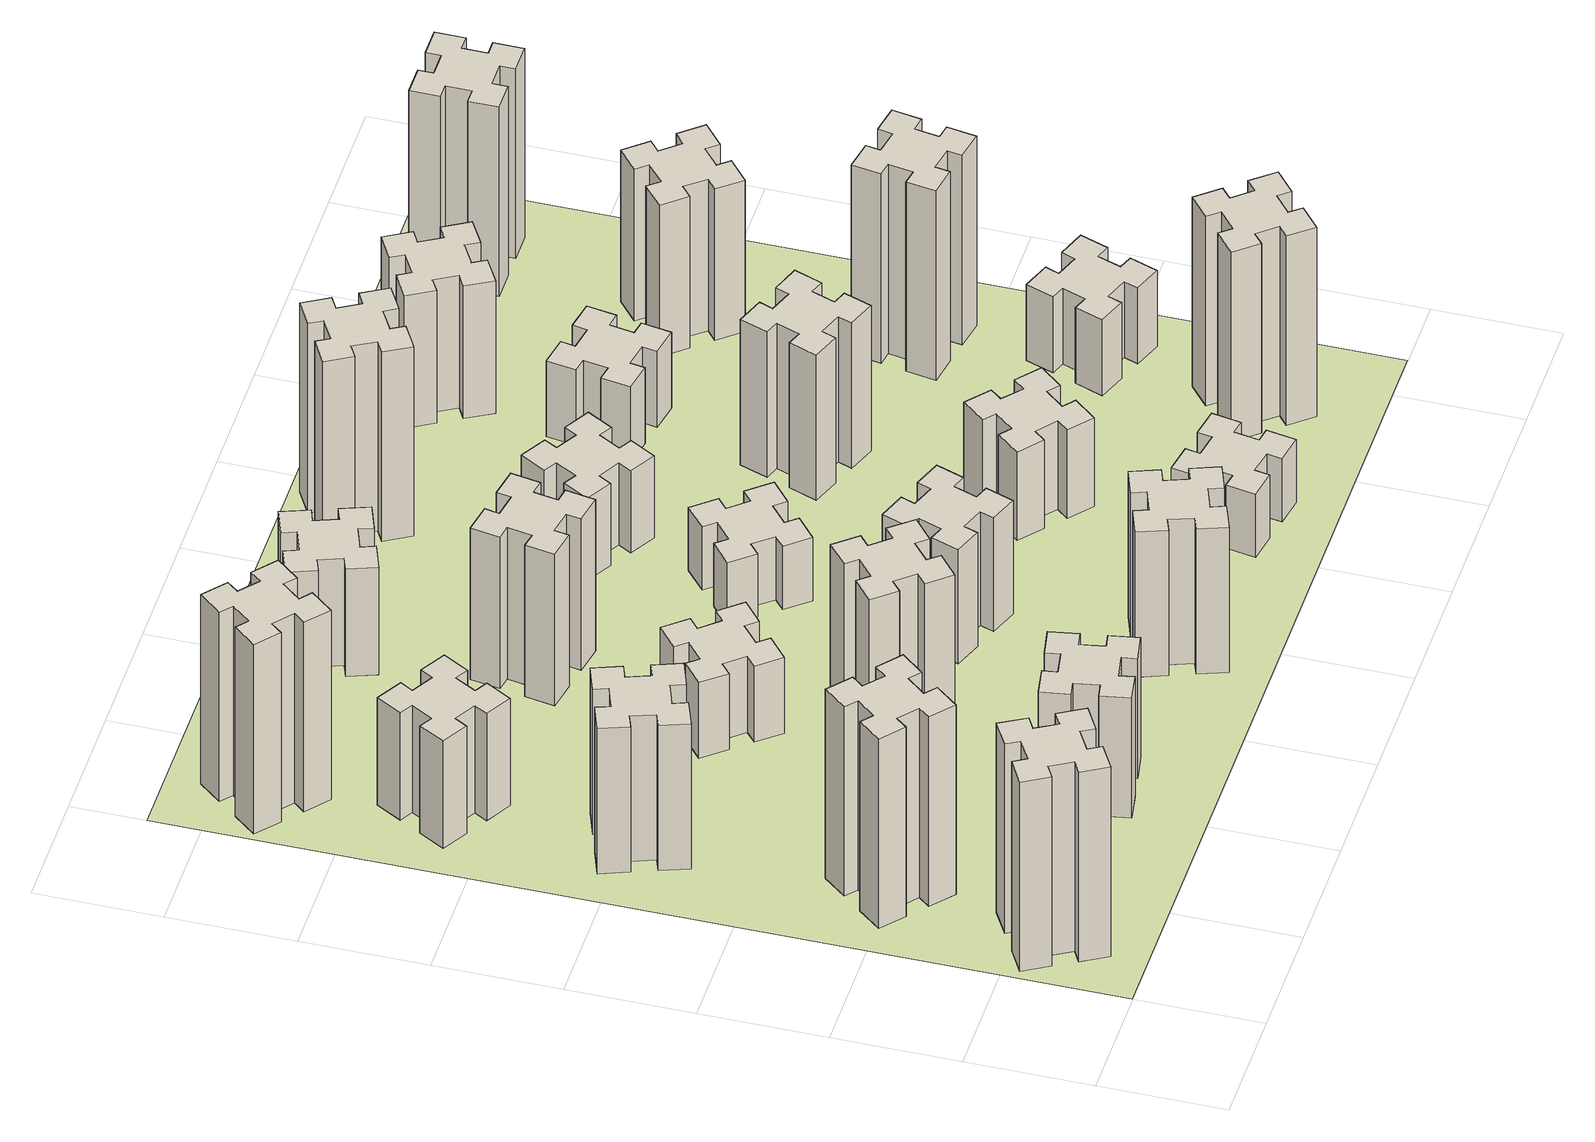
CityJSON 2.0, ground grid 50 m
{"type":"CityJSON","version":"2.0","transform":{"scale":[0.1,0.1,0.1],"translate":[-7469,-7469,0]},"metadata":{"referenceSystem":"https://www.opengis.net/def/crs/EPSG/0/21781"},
"CityObjects":{
"building1":{"type":"Building","attributes":{"class":"1000","function":"1000","usage":"1000","yearOfConstruction":2016,"roofType":"1000","measuredHeight":90,"storeysAboveGround":30,"storeysBelowGround":0},"geometry":[{"type":"Solid","lod":"1","boundaries":[[[[0,1,2,3,4,5,6,7,8,9,10,11,12,13,14,15,16,17,18,19]],[[17,16,20,21]],[[16,15,22,20]],[[15,14,23,22]],[[14,13,24,23]],[[13,12,25,24]],[[12,11,26,25]],[[11,10,27,26]],[[10,9,28,27]],[[9,8,29,28]],[[8,7,30,29]],[[7,6,31,30]],[[6,5,32,31]],[[5,4,33,32]],[[4,3,34,33]],[[3,2,35,34]],[[2,1,36,35]],[[1,0,37,36]],[[0,19,38,37]],[[19,18,39,38]],[[18,17,21,39]],[[24,25,26,27,28,29,30,31,32,33,34,35,36,37,38,39,21,20,22,23]]]]}]},
"building2":{"type":"Building","attributes":{"class":"1000","function":"1000","usage":"1000","yearOfConstruction":2016,"roofType":"1000","measuredHeight":90,"storeysAboveGround":30,"storeysBelowGround":0},"geometry":[{"type":"Solid","lod":"1","boundaries":[[[[40,41,42,43,44,45,46,47,48,49,50,51,52,53,54,55,56,57,58,59]],[[57,56,60,61]],[[56,55,62,60]],[[55,54,63,62]],[[54,53,64,63]],[[53,52,65,64]],[[52,51,66,65]],[[51,50,67,66]],[[50,49,68,67]],[[49,48,69,68]],[[48,47,70,69]],[[47,46,71,70]],[[46,45,72,71]],[[45,44,73,72]],[[44,43,74,73]],[[43,42,75,74]],[[42,41,76,75]],[[41,40,77,76]],[[40,59,78,77]],[[59,58,79,78]],[[58,57,61,79]],[[64,65,66,67,68,69,70,71,72,73,74,75,76,77,78,79,61,60,62,63]]]]}]},
"building3":{"type":"Building","attributes":{"class":"1000","function":"1000","usage":"1000","yearOfConstruction":2016,"roofType":"1000","measuredHeight":69,"storeysAboveGround":30,"storeysBelowGround":0},"geometry":[{"type":"Solid","lod":"1","boundaries":[[[[80,81,82,83,84,85,86,87,88,89,90,91,92,93,94,95,96,97,98,99]],[[97,96,100,101]],[[96,95,102,100]],[[95,94,103,102]],[[94,93,104,103]],[[93,92,105,104]],[[92,91,106,105]],[[91,90,107,106]],[[90,89,108,107]],[[89,88,109,108]],[[88,87,110,109]],[[87,86,111,110]],[[86,85,112,111]],[[85,84,113,112]],[[84,83,114,113]],[[83,82,115,114]],[[82,81,116,115]],[[81,80,117,116]],[[80,99,118,117]],[[99,98,119,118]],[[98,97,101,119]],[[104,105,106,107,108,109,110,111,112,113,114,115,116,117,118,119,101,100,102,103]]]]}]},
"building4":{"type":"Building","attributes":{"class":"1000","function":"1000","usage":"1000","yearOfConstruction":2016,"roofType":"1000","measuredHeight":51,"storeysAboveGround":30,"storeysBelowGround":0},"geometry":[{"type":"Solid","lod":"1","boundaries":[[[[120,121,122,123,124,125,126,127,128,129,130,131,132,133,134,135,136,137,138,139]],[[137,136,140,141]],[[136,135,142,140]],[[135,134,143,142]],[[134,133,144,143]],[[133,132,145,144]],[[132,131,146,145]],[[131,130,147,146]],[[130,129,148,147]],[[129,128,149,148]],[[128,127,150,149]],[[127,126,151,150]],[[126,125,152,151]],[[125,124,153,152]],[[124,123,154,153]],[[123,122,155,154]],[[122,121,156,155]],[[121,120,157,156]],[[120,139,158,157]],[[139,138,159,158]],[[138,137,141,159]],[[144,145,146,147,148,149,150,151,152,153,154,155,156,157,158,159,141,140,142,143]]]]}]},
"building5":{"type":"Building","attributes":{"class":"1000","function":"1000","usage":"1000","yearOfConstruction":2016,"roofType":"1000","measuredHeight":57,"storeysAboveGround":30,"storeysBelowGround":0},"geometry":[{"type":"Solid","lod":"1","boundaries":[[[[160,161,162,163,164,165,166,167,168,169,170,171,172,173,174,175,176,177,178,179]],[[177,176,180,181]],[[176,175,182,180]],[[175,174,183,182]],[[174,173,184,183]],[[173,172,185,184]],[[172,171,186,185]],[[171,170,187,186]],[[170,169,188,187]],[[169,168,189,188]],[[168,167,190,189]],[[167,166,191,190]],[[166,165,192,191]],[[165,164,193,192]],[[164,163,194,193]],[[163,162,195,194]],[[162,161,196,195]],[[161,160,197,196]],[[160,179,198,197]],[[179,178,199,198]],[[178,177,181,199]],[[184,185,186,187,188,189,190,191,192,193,194,195,196,197,198,199,181,180,182,183]]]]}]},
"building6":{"type":"Building","attributes":{"class":"1000","function":"1000","usage":"1000","yearOfConstruction":2016,"roofType":"1000","measuredHeight":90,"storeysAboveGround":30,"storeysBelowGround":0},"geometry":[{"type":"Solid","lod":"1","boundaries":[[[[200,201,202,203,204,205,206,207,208,209,210,211,212,213,214,215,216,217,218,219]],[[217,216,220,221]],[[216,215,222,220]],[[215,214,223,222]],[[214,213,224,223]],[[213,212,225,224]],[[212,211,226,225]],[[211,210,227,226]],[[210,209,228,227]],[[209,208,229,228]],[[208,207,230,229]],[[207,206,231,230]],[[206,205,232,231]],[[205,204,233,232]],[[204,203,234,233]],[[203,202,235,234]],[[202,201,236,235]],[[201,200,237,236]],[[200,219,238,237]],[[219,218,239,238]],[[218,217,221,239]],[[224,225,226,227,228,229,230,231,232,233,234,235,236,237,238,239,221,220,222,223]]]]}]},
"building7":{"type":"Building","attributes":{"class":"1000","function":"1000","usage":"1000","yearOfConstruction":2016,"roofType":"1000","measuredHeight":90,"storeysAboveGround":30,"storeysBelowGround":0},"geometry":[{"type":"Solid","lod":"1","boundaries":[[[[240,241,242,243,244,245,246,247,248,249,250,251,252,253,254,255,256,257,258,259]],[[257,256,260,261]],[[256,255,262,260]],[[255,254,263,262]],[[254,253,264,263]],[[253,252,265,264]],[[252,251,266,265]],[[251,250,267,266]],[[250,249,268,267]],[[249,248,269,268]],[[248,247,270,269]],[[247,246,271,270]],[[246,245,272,271]],[[245,244,273,272]],[[244,243,274,273]],[[243,242,275,274]],[[242,241,276,275]],[[241,240,277,276]],[[240,259,278,277]],[[259,258,279,278]],[[258,257,261,279]],[[264,265,266,267,268,269,270,271,272,273,274,275,276,277,278,279,261,260,262,263]]]]}]},
"building8":{"type":"Building","attributes":{"class":"1000","function":"1000","usage":"1000","yearOfConstruction":2016,"roofType":"1000","measuredHeight":36,"storeysAboveGround":30,"storeysBelowGround":0},"geometry":[{"type":"Solid","lod":"1","boundaries":[[[[280,281,282,283,284,285,286,287,288,289,290,291,292,293,294,295,296,297,298,299]],[[297,296,300,301]],[[296,295,302,300]],[[295,294,303,302]],[[294,293,304,303]],[[293,292,305,304]],[[292,291,306,305]],[[291,290,307,306]],[[290,289,308,307]],[[289,288,309,308]],[[288,287,310,309]],[[287,286,311,310]],[[286,285,312,311]],[[285,284,313,312]],[[284,283,314,313]],[[283,282,315,314]],[[282,281,316,315]],[[281,280,317,316]],[[280,299,318,317]],[[299,298,319,318]],[[298,297,301,319]],[[304,305,306,307,308,309,310,311,312,313,314,315,316,317,318,319,301,300,302,303]]]]}]},
"building9":{"type":"Building","attributes":{"class":"1000","function":"1000","usage":"1000","yearOfConstruction":2016,"roofType":"1000","measuredHeight":72,"storeysAboveGround":30,"storeysBelowGround":0},"geometry":[{"type":"Solid","lod":"1","boundaries":[[[[320,321,322,323,324,325,326,327,328,329,330,331,332,333,334,335,336,337,338,339]],[[337,336,340,341]],[[336,335,342,340]],[[335,334,343,342]],[[334,333,344,343]],[[333,332,345,344]],[[332,331,346,345]],[[331,330,347,346]],[[330,329,348,347]],[[329,328,349,348]],[[328,327,350,349]],[[327,326,351,350]],[[326,325,352,351]],[[325,324,353,352]],[[324,323,354,353]],[[323,322,355,354]],[[322,321,356,355]],[[321,320,357,356]],[[320,339,358,357]],[[339,338,359,358]],[[338,337,341,359]],[[344,345,346,347,348,349,350,351,352,353,354,355,356,357,358,359,341,340,342,343]]]]}]},
"building10":{"type":"Building","attributes":{"class":"1000","function":"1000","usage":"1000","yearOfConstruction":2016,"roofType":"1000","measuredHeight":69,"storeysAboveGround":30,"storeysBelowGround":0},"geometry":[{"type":"Solid","lod":"1","boundaries":[[[[360,361,362,363,364,365,366,367,368,369,370,371,372,373,374,375,376,377,378,379]],[[377,376,380,381]],[[376,375,382,380]],[[375,374,383,382]],[[374,373,384,383]],[[373,372,385,384]],[[372,371,386,385]],[[371,370,387,386]],[[370,369,388,387]],[[369,368,389,388]],[[368,367,390,389]],[[367,366,391,390]],[[366,365,392,391]],[[365,364,393,392]],[[364,363,394,393]],[[363,362,395,394]],[[362,361,396,395]],[[361,360,397,396]],[[360,379,398,397]],[[379,378,399,398]],[[378,377,381,399]],[[384,385,386,387,388,389,390,391,392,393,394,395,396,397,398,399,381,380,382,383]]]]}]},
"building11":{"type":"Building","attributes":{"class":"1000","function":"1000","usage":"1000","yearOfConstruction":2016,"roofType":"1000","measuredHeight":51,"storeysAboveGround":30,"storeysBelowGround":0},"geometry":[{"type":"Solid","lod":"1","boundaries":[[[[400,401,402,403,404,405,406,407,408,409,410,411,412,413,414,415,416,417,418,419]],[[417,416,420,421]],[[416,415,422,420]],[[415,414,423,422]],[[414,413,424,423]],[[413,412,425,424]],[[412,411,426,425]],[[411,410,427,426]],[[410,409,428,427]],[[409,408,429,428]],[[408,407,430,429]],[[407,406,431,430]],[[406,405,432,431]],[[405,404,433,432]],[[404,403,434,433]],[[403,402,435,434]],[[402,401,436,435]],[[401,400,437,436]],[[400,419,438,437]],[[419,418,439,438]],[[418,417,421,439]],[[424,425,426,427,428,429,430,431,432,433,434,435,436,437,438,439,421,420,422,423]]]]}]},
"building12":{"type":"Building","attributes":{"class":"1000","function":"1000","usage":"1000","yearOfConstruction":2016,"roofType":"1000","measuredHeight":54,"storeysAboveGround":30,"storeysBelowGround":0},"geometry":[{"type":"Solid","lod":"1","boundaries":[[[[440,441,442,443,444,445,446,447,448,449,450,451,452,453,454,455,456,457,458,459]],[[457,456,460,461]],[[456,455,462,460]],[[455,454,463,462]],[[454,453,464,463]],[[453,452,465,464]],[[452,451,466,465]],[[451,450,467,466]],[[450,449,468,467]],[[449,448,469,468]],[[448,447,470,469]],[[447,446,471,470]],[[446,445,472,471]],[[445,444,473,472]],[[444,443,474,473]],[[443,442,475,474]],[[442,441,476,475]],[[441,440,477,476]],[[440,459,478,477]],[[459,458,479,478]],[[458,457,461,479]],[[464,465,466,467,468,469,470,471,472,473,474,475,476,477,478,479,461,460,462,463]]]]}]},
"building13":{"type":"Building","attributes":{"class":"1000","function":"1000","usage":"1000","yearOfConstruction":2016,"roofType":"1000","measuredHeight":30,"storeysAboveGround":30,"storeysBelowGround":0},"geometry":[{"type":"Solid","lod":"1","boundaries":[[[[480,481,482,483,484,485,486,487,488,489,490,491,492,493,494,495,496,497,498,499]],[[497,496,500,501]],[[496,495,502,500]],[[495,494,503,502]],[[494,493,504,503]],[[493,492,505,504]],[[492,491,506,505]],[[491,490,507,506]],[[490,489,508,507]],[[489,488,509,508]],[[488,487,510,509]],[[487,486,511,510]],[[486,485,512,511]],[[485,484,513,512]],[[484,483,514,513]],[[483,482,515,514]],[[482,481,516,515]],[[481,480,517,516]],[[480,499,518,517]],[[499,498,519,518]],[[498,497,501,519]],[[504,505,506,507,508,509,510,511,512,513,514,515,516,517,518,519,501,500,502,503]]]]}]},
"building14":{"type":"Building","attributes":{"class":"1000","function":"1000","usage":"1000","yearOfConstruction":2016,"roofType":"1000","measuredHeight":39,"storeysAboveGround":30,"storeysBelowGround":0},"geometry":[{"type":"Solid","lod":"1","boundaries":[[[[520,521,522,523,524,525,526,527,528,529,530,531,532,533,534,535,536,537,538,539]],[[537,536,540,541]],[[536,535,542,540]],[[535,534,543,542]],[[534,533,544,543]],[[533,532,545,544]],[[532,531,546,545]],[[531,530,547,546]],[[530,529,548,547]],[[529,528,549,548]],[[528,527,550,549]],[[527,526,551,550]],[[526,525,552,551]],[[525,524,553,552]],[[524,523,554,553]],[[523,522,555,554]],[[522,521,556,555]],[[521,520,557,556]],[[520,539,558,557]],[[539,538,559,558]],[[538,537,541,559]],[[544,545,546,547,548,549,550,551,552,553,554,555,556,557,558,559,541,540,542,543]]]]}]},
"building15":{"type":"Building","attributes":{"class":"1000","function":"1000","usage":"1000","yearOfConstruction":2016,"roofType":"1000","measuredHeight":30,"storeysAboveGround":30,"storeysBelowGround":0},"geometry":[{"type":"Solid","lod":"1","boundaries":[[[[560,561,562,563,564,565,566,567,568,569,570,571,572,573,574,575,576,577,578,579]],[[577,576,580,581]],[[576,575,582,580]],[[575,574,583,582]],[[574,573,584,583]],[[573,572,585,584]],[[572,571,586,585]],[[571,570,587,586]],[[570,569,588,587]],[[569,568,589,588]],[[568,567,590,589]],[[567,566,591,590]],[[566,565,592,591]],[[565,564,593,592]],[[564,563,594,593]],[[563,562,595,594]],[[562,561,596,595]],[[561,560,597,596]],[[560,579,598,597]],[[579,578,599,598]],[[578,577,581,599]],[[584,585,586,587,588,589,590,591,592,593,594,595,596,597,598,599,581,580,582,583]]]]}]},
"building16":{"type":"Building","attributes":{"class":"1000","function":"1000","usage":"1000","yearOfConstruction":2016,"roofType":"1000","measuredHeight":90,"storeysAboveGround":30,"storeysBelowGround":0},"geometry":[{"type":"Solid","lod":"1","boundaries":[[[[600,601,602,603,604,605,606,607,608,609,610,611,612,613,614,615,616,617,618,619]],[[617,616,620,621]],[[616,615,622,620]],[[615,614,623,622]],[[614,613,624,623]],[[613,612,625,624]],[[612,611,626,625]],[[611,610,627,626]],[[610,609,628,627]],[[609,608,629,628]],[[608,607,630,629]],[[607,606,631,630]],[[606,605,632,631]],[[605,604,633,632]],[[604,603,634,633]],[[603,602,635,634]],[[602,601,636,635]],[[601,600,637,636]],[[600,619,638,637]],[[619,618,639,638]],[[618,617,621,639]],[[624,625,626,627,628,629,630,631,632,633,634,635,636,637,638,639,621,620,622,623]]]]}]},
"building17":{"type":"Building","attributes":{"class":"1000","function":"1000","usage":"1000","yearOfConstruction":2016,"roofType":"1000","measuredHeight":42,"storeysAboveGround":30,"storeysBelowGround":0},"geometry":[{"type":"Solid","lod":"1","boundaries":[[[[640,641,642,643,644,645,646,647,648,649,650,651,652,653,654,655,656,657,658,659]],[[657,656,660,661]],[[656,655,662,660]],[[655,654,663,662]],[[654,653,664,663]],[[653,652,665,664]],[[652,651,666,665]],[[651,650,667,666]],[[650,649,668,667]],[[649,648,669,668]],[[648,647,670,669]],[[647,646,671,670]],[[646,645,672,671]],[[645,644,673,672]],[[644,643,674,673]],[[643,642,675,674]],[[642,641,676,675]],[[641,640,677,676]],[[640,659,678,677]],[[659,658,679,678]],[[658,657,661,679]],[[664,665,666,667,668,669,670,671,672,673,674,675,676,677,678,679,661,660,662,663]]]]}]},
"building18":{"type":"Building","attributes":{"class":"1000","function":"1000","usage":"1000","yearOfConstruction":2016,"roofType":"1000","measuredHeight":69,"storeysAboveGround":30,"storeysBelowGround":0},"geometry":[{"type":"Solid","lod":"1","boundaries":[[[[680,681,682,683,684,685,686,687,688,689,690,691,692,693,694,695,696,697,698,699]],[[697,696,700,701]],[[696,695,702,700]],[[695,694,703,702]],[[694,693,704,703]],[[693,692,705,704]],[[692,691,706,705]],[[691,690,707,706]],[[690,689,708,707]],[[689,688,709,708]],[[688,687,710,709]],[[687,686,711,710]],[[686,685,712,711]],[[685,684,713,712]],[[684,683,714,713]],[[683,682,715,714]],[[682,681,716,715]],[[681,680,717,716]],[[680,699,718,717]],[[699,698,719,718]],[[698,697,701,719]],[[704,705,706,707,708,709,710,711,712,713,714,715,716,717,718,719,701,700,702,703]]]]}]},
"building19":{"type":"Building","attributes":{"class":"1000","function":"1000","usage":"1000","yearOfConstruction":2016,"roofType":"1000","measuredHeight":36,"storeysAboveGround":30,"storeysBelowGround":0},"geometry":[{"type":"Solid","lod":"1","boundaries":[[[[720,721,722,723,724,725,726,727,728,729,730,731,732,733,734,735,736,737,738,739]],[[737,736,740,741]],[[736,735,742,740]],[[735,734,743,742]],[[734,733,744,743]],[[733,732,745,744]],[[732,731,746,745]],[[731,730,747,746]],[[730,729,748,747]],[[729,728,749,748]],[[728,727,750,749]],[[727,726,751,750]],[[726,725,752,751]],[[725,724,753,752]],[[724,723,754,753]],[[723,722,755,754]],[[722,721,756,755]],[[721,720,757,756]],[[720,739,758,757]],[[739,738,759,758]],[[738,737,741,759]],[[744,745,746,747,748,749,750,751,752,753,754,755,756,757,758,759,741,740,742,743]]]]}]},
"building20":{"type":"Building","attributes":{"class":"1000","function":"1000","usage":"1000","yearOfConstruction":2016,"roofType":"1000","measuredHeight":90,"storeysAboveGround":30,"storeysBelowGround":0},"geometry":[{"type":"Solid","lod":"1","boundaries":[[[[760,761,762,763,764,765,766,767,768,769,770,771,772,773,774,775,776,777,778,779]],[[777,776,780,781]],[[776,775,782,780]],[[775,774,783,782]],[[774,773,784,783]],[[773,772,785,784]],[[772,771,786,785]],[[771,770,787,786]],[[770,769,788,787]],[[769,768,789,788]],[[768,767,790,789]],[[767,766,791,790]],[[766,765,792,791]],[[765,764,793,792]],[[764,763,794,793]],[[763,762,795,794]],[[762,761,796,795]],[[761,760,797,796]],[[760,779,798,797]],[[779,778,799,798]],[[778,777,781,799]],[[784,785,786,787,788,789,790,791,792,793,794,795,796,797,798,799,781,780,782,783]]]]}]},
"building21":{"type":"Building","attributes":{"class":"1000","function":"1000","usage":"1000","yearOfConstruction":2016,"roofType":"1000","measuredHeight":63,"storeysAboveGround":30,"storeysBelowGround":0},"geometry":[{"type":"Solid","lod":"1","boundaries":[[[[800,801,802,803,804,805,806,807,808,809,810,811,812,813,814,815,816,817,818,819]],[[817,816,820,821]],[[816,815,822,820]],[[815,814,823,822]],[[814,813,824,823]],[[813,812,825,824]],[[812,811,826,825]],[[811,810,827,826]],[[810,809,828,827]],[[809,808,829,828]],[[808,807,830,829]],[[807,806,831,830]],[[806,805,832,831]],[[805,804,833,832]],[[804,803,834,833]],[[803,802,835,834]],[[802,801,836,835]],[[801,800,837,836]],[[800,819,838,837]],[[819,818,839,838]],[[818,817,821,839]],[[824,825,826,827,828,829,830,831,832,833,834,835,836,837,838,839,821,820,822,823]]]]}]},
"building22":{"type":"Building","attributes":{"class":"1000","function":"1000","usage":"1000","yearOfConstruction":2016,"roofType":"1000","measuredHeight":36,"storeysAboveGround":30,"storeysBelowGround":0},"geometry":[{"type":"Solid","lod":"1","boundaries":[[[[840,841,842,843,844,845,846,847,848,849,850,851,852,853,854,855,856,857,858,859]],[[857,856,860,861]],[[856,855,862,860]],[[855,854,863,862]],[[854,853,864,863]],[[853,852,865,864]],[[852,851,866,865]],[[851,850,867,866]],[[850,849,868,867]],[[849,848,869,868]],[[848,847,870,869]],[[847,846,871,870]],[[846,845,872,871]],[[845,844,873,872]],[[844,843,874,873]],[[843,842,875,874]],[[842,841,876,875]],[[841,840,877,876]],[[840,859,878,877]],[[859,858,879,878]],[[858,857,861,879]],[[864,865,866,867,868,869,870,871,872,873,874,875,876,877,878,879,861,860,862,863]]]]}]},
"building23":{"type":"Building","attributes":{"class":"1000","function":"1000","usage":"1000","yearOfConstruction":2016,"roofType":"1000","measuredHeight":90,"storeysAboveGround":30,"storeysBelowGround":0},"geometry":[{"type":"Solid","lod":"1","boundaries":[[[[880,881,882,883,884,885,886,887,888,889,890,891,892,893,894,895,896,897,898,899]],[[897,896,900,901]],[[896,895,902,900]],[[895,894,903,902]],[[894,893,904,903]],[[893,892,905,904]],[[892,891,906,905]],[[891,890,907,906]],[[890,889,908,907]],[[889,888,909,908]],[[888,887,910,909]],[[887,886,911,910]],[[886,885,912,911]],[[885,884,913,912]],[[884,883,914,913]],[[883,882,915,914]],[[882,881,916,915]],[[881,880,917,916]],[[880,899,918,917]],[[899,898,919,918]],[[898,897,901,919]],[[904,905,906,907,908,909,910,911,912,913,914,915,916,917,918,919,901,900,902,903]]]]}]},
"building24":{"type":"Building","attributes":{"class":"1000","function":"1000","usage":"1000","yearOfConstruction":2016,"roofType":"1000","measuredHeight":72,"storeysAboveGround":30,"storeysBelowGround":0},"geometry":[{"type":"Solid","lod":"1","boundaries":[[[[920,921,922,923,924,925,926,927,928,929,930,931,932,933,934,935,936,937,938,939]],[[937,936,940,941]],[[936,935,942,940]],[[935,934,943,942]],[[934,933,944,943]],[[933,932,945,944]],[[932,931,946,945]],[[931,930,947,946]],[[930,929,948,947]],[[929,928,949,948]],[[928,927,950,949]],[[927,926,951,950]],[[926,925,952,951]],[[925,924,953,952]],[[924,923,954,953]],[[923,922,955,954]],[[922,921,956,955]],[[921,920,957,956]],[[920,939,958,957]],[[939,938,959,958]],[[938,937,941,959]],[[944,945,946,947,948,949,950,951,952,953,954,955,956,957,958,959,941,940,942,943]]]]}]},
"building25":{"type":"Building","attributes":{"class":"1000","function":"1000","usage":"1000","yearOfConstruction":2016,"roofType":"1000","measuredHeight":90,"storeysAboveGround":30,"storeysBelowGround":0},"geometry":[{"type":"Solid","lod":"1","boundaries":[[[[960,961,962,963,964,965,966,967,968,969,970,971,972,973,974,975,976,977,978,979]],[[977,976,980,981]],[[976,975,982,980]],[[975,974,983,982]],[[974,973,984,983]],[[973,972,985,984]],[[972,971,986,985]],[[971,970,987,986]],[[970,969,988,987]],[[969,968,989,988]],[[968,967,990,989]],[[967,966,991,990]],[[966,965,992,991]],[[965,964,993,992]],[[964,963,994,993]],[[963,962,995,994]],[[962,961,996,995]],[[961,960,997,996]],[[960,979,998,997]],[[979,978,999,998]],[[978,977,981,999]],[[984,985,986,987,988,989,990,991,992,993,994,995,996,997,998,999,981,980,982,983]]]]}]},
"landuse1":{"type":"LandUse","attributes":{"name":"plot1","function":"1010"},"geometry":[{"type":"MultiSurface","lod":"1","boundaries":[[[1000,1001,1002,1003]]]}]}
},
"vertices":[
[155,364,0],[205,277,0],[153,247,0],[213,143,0],[317,203,0],[287,255,0],[374,305,0],[404,253,0],[508,313,0],[448,417,0],[396,387,0],[346,474,0],[398,504,0],[338,608,0],[234,548,0],[264,496,0],[177,446,0],[147,498,0],[43,438,0],[103,334,0],[177,446,900],[147,498,900],[264,496,900],[234,548,900],[338,608,900],[398,504,900],[346,474,900],[396,387,900],[448,417,900],[508,313,900],[404,253,900],[374,305,900],[287,255,900],[317,203,900],[213,143,900],[153,247,900],[205,277,900],[155,364,900],[103,334,900],[43,438,900],
[484,1067,0],[408,1132,0],[446,1178,0],[354,1255,0],[277,1163,0],[323,1124,0],[259,1048,0],[213,1086,0],[136,994,0],[228,917,0],[266,963,0],[343,899,0],[304,853,0],[396,776,0],[473,868,0],[427,906,0],[492,983,0],[538,944,0],[615,1036,0],[523,1113,0],[492,983,900],[538,944,900],[427,906,900],[473,868,900],[396,776,900],[304,853,900],[343,899,900],[266,963,900],[228,917,900],[136,994,900],[213,1086,900],[259,1048,900],[323,1124,900],[277,1163,900],[354,1255,900],[446,1178,900],[408,1132,900],[484,1067,900],[523,1113,900],[615,1036,900],
[366,1835,0],[460,1869,0],[480,1813,0],[593,1854,0],[552,1967,0],[496,1946,0],[462,2040,0],[518,2060,0],[477,2173,0],[364,2132,0],[385,2076,0],[291,2042,0],[270,2098,0],[157,2057,0],[199,1944,0],[255,1965,0],[289,1871,0],[233,1850,0],[274,1737,0],[387,1779,0],[289,1871,690],[233,1850,690],[255,1965,690],[199,1944,690],[157,2057,690],[270,2098,690],[291,2042,690],[385,2076,690],[364,2132,690],[477,2173,690],[518,2060,690],[462,2040,690],[496,1946,690],[552,1967,690],[593,1854,690],[480,1813,690],[460,1869,690],[366,1835,690],[387,1779,690],[274,1737,690],
[446,2597,0],[496,2684,0],[548,2654,0],[608,2758,0],[504,2818,0],[474,2766,0],[387,2816,0],[417,2868,0],[313,2928,0],[253,2824,0],[305,2794,0],[255,2707,0],[203,2737,0],[143,2633,0],[247,2573,0],[277,2625,0],[364,2575,0],[334,2523,0],[438,2463,0],[498,2567,0],[364,2575,510],[334,2523,510],[277,2625,510],[247,2573,510],[143,2633,510],[203,2737,510],[255,2707,510],[305,2794,510],[253,2824,510],[313,2928,510],[417,2868,510],[387,2816,510],[474,2766,510],[504,2818,510],[608,2758,510],[548,2654,510],[496,2684,510],[446,2597,510],[498,2567,510],[438,2463,510],
[1085,358,0],[1184,376,0],[1194,317,0],[1312,337,0],[1291,456,0],[1232,445,0],[1215,544,0],[1274,554,0],[1253,672,0],[1135,651,0],[1145,592,0],[1047,575,0],[1037,634,0],[918,613,0],[939,495,0],[998,505,0],[1016,407,0],[957,397,0],[977,278,0],[1096,299,0],[1016,407,570],[957,397,570],[998,505,570],[939,495,570],[918,613,570],[1037,634,570],[1047,575,570],[1145,592,570],[1135,651,570],[1253,672,570],[1274,554,570],[1215,544,570],[1232,445,570],[1291,456,570],[1312,337,570],[1194,317,570],[1184,376,570],[1085,358,570],[1096,299,570],[977,278,570],
[384,3387,0],[308,3452,0],[346,3498,0],[254,3575,0],[177,3483,0],[223,3444,0],[159,3368,0],[113,3406,0],[36,3314,0],[128,3237,0],[166,3283,0],[243,3219,0],[204,3173,0],[296,3096,0],[373,3188,0],[327,3226,0],[392,3303,0],[438,3264,0],[515,3356,0],[423,3433,0],[392,3303,900],[438,3264,900],[327,3226,900],[373,3188,900],[296,3096,900],[204,3173,900],[243,3219,900],[166,3283,900],[128,3237,900],[36,3314,900],[113,3406,900],[159,3368,900],[223,3444,900],[177,3483,900],[254,3575,900],[346,3498,900],[308,3452,900],[384,3387,900],[423,3433,900],[515,3356,900],
[1083,1332,0],[1006,1267,0],[968,1313,0],[876,1236,0],[953,1144,0],[999,1183,0],[1063,1106,0],[1017,1068,0],[1094,976,0],[1186,1053,0],[1148,1099,0],[1224,1163,0],[1263,1117,0],[1355,1194,0],[1278,1286,0],[1232,1248,0],[1167,1324,0],[1213,1363,0],[1136,1455,0],[1044,1378,0],[1167,1324,900],[1213,1363,900],[1232,1248,900],[1278,1286,900],[1355,1194,900],[1263,1117,900],[1224,1163,900],[1148,1099,900],[1186,1053,900],[1094,976,900],[1017,1068,900],[1063,1106,900],[999,1183,900],[953,1144,900],[876,1236,900],[968,1313,900],[1006,1267,900],[1083,1332,900],[1044,1378,900],[1136,1455,900],
[1083,1972,0],[1006,1907,0],[968,1953,0],[876,1876,0],[953,1784,0],[999,1823,0],[1063,1746,0],[1017,1708,0],[1094,1616,0],[1186,1693,0],[1148,1739,0],[1224,1803,0],[1263,1757,0],[1355,1834,0],[1278,1926,0],[1232,1888,0],[1167,1964,0],[1213,2003,0],[1136,2095,0],[1044,2018,0],[1167,1964,360],[1213,2003,360],[1232,1888,360],[1278,1926,360],[1355,1834,360],[1263,1757,360],[1224,1803,360],[1148,1739,360],[1186,1693,360],[1094,1616,360],[1017,1708,360],[1063,1746,360],[999,1823,360],[953,1784,360],[876,1876,360],[968,1953,360],[1006,1907,360],[1083,1972,360],[1044,2018,360],[1136,2095,360],
[1315,2527,0],[1332,2625,0],[1391,2615,0],[1412,2733,0],[1294,2754,0],[1284,2695,0],[1185,2712,0],[1196,2771,0],[1077,2792,0],[1057,2674,0],[1116,2664,0],[1098,2565,0],[1039,2576,0],[1018,2457,0],[1137,2437,0],[1147,2496,0],[1245,2478,0],[1235,2419,0],[1353,2398,0],[1374,2517,0],[1245,2478,720],[1235,2419,720],[1147,2496,720],[1137,2437,720],[1018,2457,720],[1039,2576,720],[1098,2565,720],[1116,2664,720],[1057,2674,720],[1077,2792,720],[1196,2771,720],[1185,2712,720],[1284,2695,720],[1294,2754,720],[1412,2733,720],[1391,2615,720],[1332,2625,720],[1315,2527,720],[1374,2517,720],[1353,2398,720],
[1965,496,0],[1871,462,0],[1850,518,0],[1737,477,0],[1779,364,0],[1835,385,0],[1869,291,0],[1813,270,0],[1854,157,0],[1967,199,0],[1946,255,0],[2040,289,0],[2060,233,0],[2173,274,0],[2132,387,0],[2076,366,0],[2042,460,0],[2098,480,0],[2057,593,0],[1944,552,0],[2042,460,690],[2098,480,690],[2076,366,690],[2132,387,690],[2173,274,690],[2060,233,690],[2040,289,690],[1946,255,690],[1967,199,690],[1854,157,690],[1813,270,690],[1869,291,690],[1835,385,690],[1779,364,690],[1737,477,690],[1850,518,690],[1871,462,690],[1965,496,690],[1944,552,690],[2057,593,690],
[1125,3456,0],[1031,3422,0],[1010,3478,0],[897,3437,0],[939,3324,0],[995,3345,0],[1029,3251,0],[973,3230,0],[1014,3117,0],[1127,3159,0],[1106,3215,0],[1200,3249,0],[1220,3193,0],[1333,3234,0],[1292,3347,0],[1236,3326,0],[1202,3420,0],[1258,3440,0],[1217,3553,0],[1104,3512,0],[1202,3420,510],[1258,3440,510],[1236,3326,510],[1292,3347,510],[1333,3234,510],[1220,3193,510],[1200,3249,510],[1106,3215,510],[1127,3159,510],[1014,3117,510],[973,3230,510],[1029,3251,510],[995,3345,510],[939,3324,510],[897,3437,510],[1010,3478,510],[1031,3422,510],[1125,3456,510],[1104,3512,510],[1217,3553,510],
[1769,1300,0],[1735,1206,0],[1679,1227,0],[1637,1114,0],[1750,1073,0],[1771,1129,0],[1865,1095,0],[1844,1039,0],[1957,997,0],[1998,1110,0],[1942,1131,0],[1976,1225,0],[2032,1204,0],[2073,1317,0],[1960,1358,0],[1940,1302,0],[1846,1336,0],[1867,1392,0],[1754,1433,0],[1713,1320,0],[1846,1336,540],[1867,1392,540],[1940,1302,540],[1960,1358,540],[2073,1317,540],[2032,1204,540],[1976,1225,540],[1942,1131,540],[1998,1110,540],[1957,997,540],[1844,1039,540],[1865,1095,540],[1771,1129,540],[1750,1073,540],[1637,1114,540],[1679,1227,540],[1735,1206,540],[1769,1300,540],[1713,1320,540],[1754,1433,540],
[1972,1988,0],[1907,2064,0],[1953,2103,0],[1876,2195,0],[1784,2118,0],[1823,2072,0],[1746,2007,0],[1708,2053,0],[1616,1976,0],[1693,1884,0],[1739,1923,0],[1803,1846,0],[1757,1808,0],[1834,1716,0],[1926,1793,0],[1888,1839,0],[1964,1903,0],[2003,1857,0],[2095,1934,0],[2018,2026,0],[1964,1903,300],[2003,1857,300],[1888,1839,300],[1926,1793,300],[1834,1716,300],[1757,1808,300],[1803,1846,300],[1739,1923,300],[1693,1884,300],[1616,1976,300],[1708,2053,300],[1746,2007,300],[1823,2072,300],[1784,2118,300],[1876,2195,300],[1953,2103,300],[1907,2064,300],[1972,1988,300],[2018,2026,300],[2095,1934,300],
[2026,2497,0],[2076,2584,0],[2128,2554,0],[2188,2658,0],[2084,2718,0],[2054,2666,0],[1967,2716,0],[1997,2768,0],[1893,2828,0],[1833,2724,0],[1885,2694,0],[1835,2607,0],[1783,2637,0],[1723,2533,0],[1827,2473,0],[1857,2525,0],[1944,2475,0],[1914,2423,0],[2018,2363,0],[2078,2467,0],[1944,2475,390],[1914,2423,390],[1857,2525,390],[1827,2473,390],[1723,2533,390],[1783,2637,390],[1835,2607,390],[1885,2694,390],[1833,2724,390],[1893,2828,390],[1997,2768,390],[1967,2716,390],[2054,2666,390],[2084,2718,390],[2188,2658,390],[2128,2554,390],[2076,2584,390],[2026,2497,390],[2078,2467,390],[2018,2363,390],
[2596,444,0],[2578,345,0],[2519,356,0],[2498,237,0],[2617,217,0],[2627,276,0],[2725,258,0],[2715,199,0],[2833,178,0],[2854,297,0],[2795,307,0],[2812,405,0],[2871,395,0],[2892,513,0],[2774,534,0],[2764,475,0],[2665,492,0],[2676,551,0],[2557,572,0],[2537,454,0],[2665,492,300],[2676,551,300],[2764,475,300],[2774,534,300],[2892,513,300],[2871,395,300],[2812,405,300],[2795,307,300],[2854,297,300],[2833,178,300],[2715,199,300],[2725,258,300],[2627,276,300],[2617,217,300],[2498,237,300],[2519,356,300],[2578,345,300],[2596,444,300],[2537,454,300],[2557,572,300],
[1844,3556,0],[1757,3506,0],[1727,3558,0],[1623,3498,0],[1683,3394,0],[1735,3424,0],[1785,3337,0],[1733,3307,0],[1793,3203,0],[1897,3263,0],[1867,3315,0],[1954,3365,0],[1984,3313,0],[2088,3373,0],[2028,3477,0],[1976,3447,0],[1926,3534,0],[1978,3564,0],[1918,3668,0],[1814,3608,0],[1926,3534,900],[1978,3564,900],[1976,3447,900],[2028,3477,900],[2088,3373,900],[1984,3313,900],[1954,3365,900],[1867,3315,900],[1897,3263,900],[1793,3203,900],[1733,3307,900],[1785,3337,900],[1735,3424,900],[1683,3394,900],[1623,3498,900],[1727,3558,900],[1757,3506,900],[1844,3556,900],[1814,3608,900],[1918,3668,900],
[2647,1006,0],[2712,1083,0],[2758,1044,0],[2835,1136,0],[2743,1213,0],[2704,1167,0],[2628,1232,0],[2666,1278,0],[2574,1355,0],[2497,1263,0],[2543,1224,0],[2479,1148,0],[2433,1186,0],[2356,1094,0],[2448,1017,0],[2486,1063,0],[2563,999,0],[2524,953,0],[2616,876,0],[2693,968,0],[2563,999,420],[2524,953,420],[2486,1063,420],[2448,1017,420],[2356,1094,420],[2433,1186,420],[2479,1148,420],[2543,1224,420],[2497,1263,420],[2574,1355,420],[2666,1278,420],[2628,1232,420],[2704,1167,420],[2743,1213,420],[2835,1136,420],[2758,1044,420],[2712,1083,420],[2647,1006,420],[2693,968,420],[2616,876,420],
[2682,1871,0],[2716,1965,0],[2772,1944,0],[2813,2057,0],[2700,2098,0],[2680,2042,0],[2586,2076,0],[2607,2132,0],[2494,2173,0],[2453,2060,0],[2509,2040,0],[2475,1946,0],[2419,1967,0],[2377,1854,0],[2490,1813,0],[2511,1869,0],[2605,1835,0],[2584,1779,0],[2697,1737,0],[2738,1850,0],[2605,1835,690],[2584,1779,690],[2511,1869,690],[2490,1813,690],[2377,1854,690],[2419,1967,690],[2475,1946,690],[2509,2040,690],[2453,2060,690],[2494,2173,690],[2607,2132,690],[2586,2076,690],[2680,2042,690],[2700,2098,690],[2813,2057,690],[2772,1944,690],[2716,1965,690],[2682,1871,690],[2738,1850,690],[2697,1737,690],
[2664,2795,0],[2565,2812,0],[2576,2871,0],[2457,2892,0],[2437,2774,0],[2496,2764,0],[2478,2665,0],[2419,2676,0],[2398,2557,0],[2517,2537,0],[2527,2596,0],[2625,2578,0],[2615,2519,0],[2733,2498,0],[2754,2617,0],[2695,2627,0],[2712,2725,0],[2771,2715,0],[2792,2833,0],[2674,2854,0],[2712,2725,360],[2771,2715,360],[2695,2627,360],[2754,2617,360],[2733,2498,360],[2615,2519,360],[2625,2578,360],[2527,2596,360],[2517,2537,360],[2398,2557,360],[2419,2676,360],[2478,2665,360],[2496,2764,360],[2437,2774,360],[2457,2892,360],[2576,2871,360],[2565,2812,360],[2664,2795,360],[2674,2854,360],[2792,2833,360],
[3368,359,0],[3444,423,0],[3483,377,0],[3575,454,0],[3498,546,0],[3452,508,0],[3387,584,0],[3433,623,0],[3356,715,0],[3264,638,0],[3303,592,0],[3226,527,0],[3188,573,0],[3096,496,0],[3173,404,0],[3219,443,0],[3283,366,0],[3237,328,0],[3314,236,0],[3406,313,0],[3283,366,900],[3237,328,900],[3219,443,900],[3173,404,900],[3096,496,900],[3188,573,900],[3226,527,900],[3303,592,900],[3264,638,900],[3356,715,900],[3433,623,900],[3387,584,900],[3452,508,900],[3498,546,900],[3575,454,900],[3483,377,900],[3444,423,900],[3368,359,900],[3406,313,900],[3314,236,900],
[2716,3347,0],[2666,3434,0],[2718,3464,0],[2658,3568,0],[2554,3508,0],[2584,3456,0],[2497,3406,0],[2467,3458,0],[2363,3398,0],[2423,3294,0],[2475,3324,0],[2525,3237,0],[2473,3207,0],[2533,3103,0],[2637,3163,0],[2607,3215,0],[2694,3265,0],[2724,3213,0],[2828,3273,0],[2768,3377,0],[2694,3265,630],[2724,3213,630],[2607,3215,630],[2637,3163,630],[2533,3103,630],[2473,3207,630],[2525,3237,630],[2475,3324,630],[2423,3294,630],[2363,3398,630],[2467,3458,630],[2497,3406,630],[2584,3456,630],[2554,3508,630],[2658,3568,630],[2718,3464,630],[2666,3434,630],[2716,3347,630],[2768,3377,630],[2828,3273,630],
[3351,1029,0],[3445,995,0],[3424,939,0],[3537,897,0],[3578,1010,0],[3522,1031,0],[3556,1125,0],[3612,1104,0],[3653,1217,0],[3540,1258,0],[3520,1202,0],[3426,1236,0],[3447,1292,0],[3334,1333,0],[3293,1220,0],[3349,1200,0],[3315,1106,0],[3259,1127,0],[3217,1014,0],[3330,973,0],[3315,1106,360],[3259,1127,360],[3349,1200,360],[3293,1220,360],[3334,1333,360],[3447,1292,360],[3426,1236,360],[3520,1202,360],[3540,1258,360],[3653,1217,360],[3612,1104,360],[3556,1125,360],[3522,1031,360],[3578,1010,360],[3537,897,360],[3424,939,360],[3445,995,360],[3351,1029,360],[3330,973,360],[3217,1014,360],
[3267,1656,0],[3365,1638,0],[3355,1579,0],[3473,1558,0],[3494,1677,0],[3435,1687,0],[3452,1785,0],[3511,1775,0],[3532,1893,0],[3414,1914,0],[3404,1855,0],[3305,1872,0],[3316,1931,0],[3197,1952,0],[3177,1834,0],[3236,1824,0],[3218,1725,0],[3159,1736,0],[3138,1617,0],[3257,1597,0],[3218,1725,900],[3159,1736,900],[3236,1824,900],[3177,1834,900],[3197,1952,900],[3316,1931,900],[3305,1872,900],[3404,1855,900],[3414,1914,900],[3532,1893,900],[3511,1775,900],[3452,1785,900],[3435,1687,900],[3494,1677,900],[3473,1558,900],[3355,1579,900],[3365,1638,900],[3267,1656,900],[3257,1597,900],[3138,1617,900],
[3119,2563,0],[3183,2486,0],[3137,2448,0],[3214,2356,0],[3306,2433,0],[3268,2479,0],[3344,2543,0],[3383,2497,0],[3475,2574,0],[3398,2666,0],[3352,2628,0],[3287,2704,0],[3333,2743,0],[3256,2835,0],[3164,2758,0],[3203,2712,0],[3126,2647,0],[3088,2693,0],[2996,2616,0],[3073,2524,0],[3126,2647,720],[3088,2693,720],[3203,2712,720],[3164,2758,720],[3256,2835,720],[3333,2743,720],[3287,2704,720],[3352,2628,720],[3398,2666,720],[3475,2574,720],[3383,2497,720],[3344,2543,720],[3268,2479,720],[3306,2433,720],[3214,2356,720],[3137,2448,720],[3183,2486,720],[3119,2563,720],[3073,2524,720],[2996,2616,720],
[3285,3325,0],[3385,3325,0],[3385,3265,0],[3505,3265,0],[3505,3385,0],[3445,3385,0],[3445,3485,0],[3505,3485,0],[3505,3605,0],[3385,3605,0],[3385,3545,0],[3285,3545,0],[3285,3605,0],[3165,3605,0],[3165,3485,0],[3225,3485,0],[3225,3385,0],[3165,3385,0],[3165,3265,0],[3285,3265,0],[3225,3385,900],[3165,3385,900],[3225,3485,900],[3165,3485,900],[3165,3605,900],[3285,3605,900],[3285,3545,900],[3385,3545,900],[3385,3605,900],[3505,3605,900],[3505,3485,900],[3445,3485,900],[3445,3385,900],[3505,3385,900],[3505,3265,900],[3385,3265,900],[3385,3325,900],[3285,3325,900],[3285,3265,900],[3165,3265,900],
[5,3705,0],[3705,3705,0],[3705,5,0],[5,5,0]
]}
